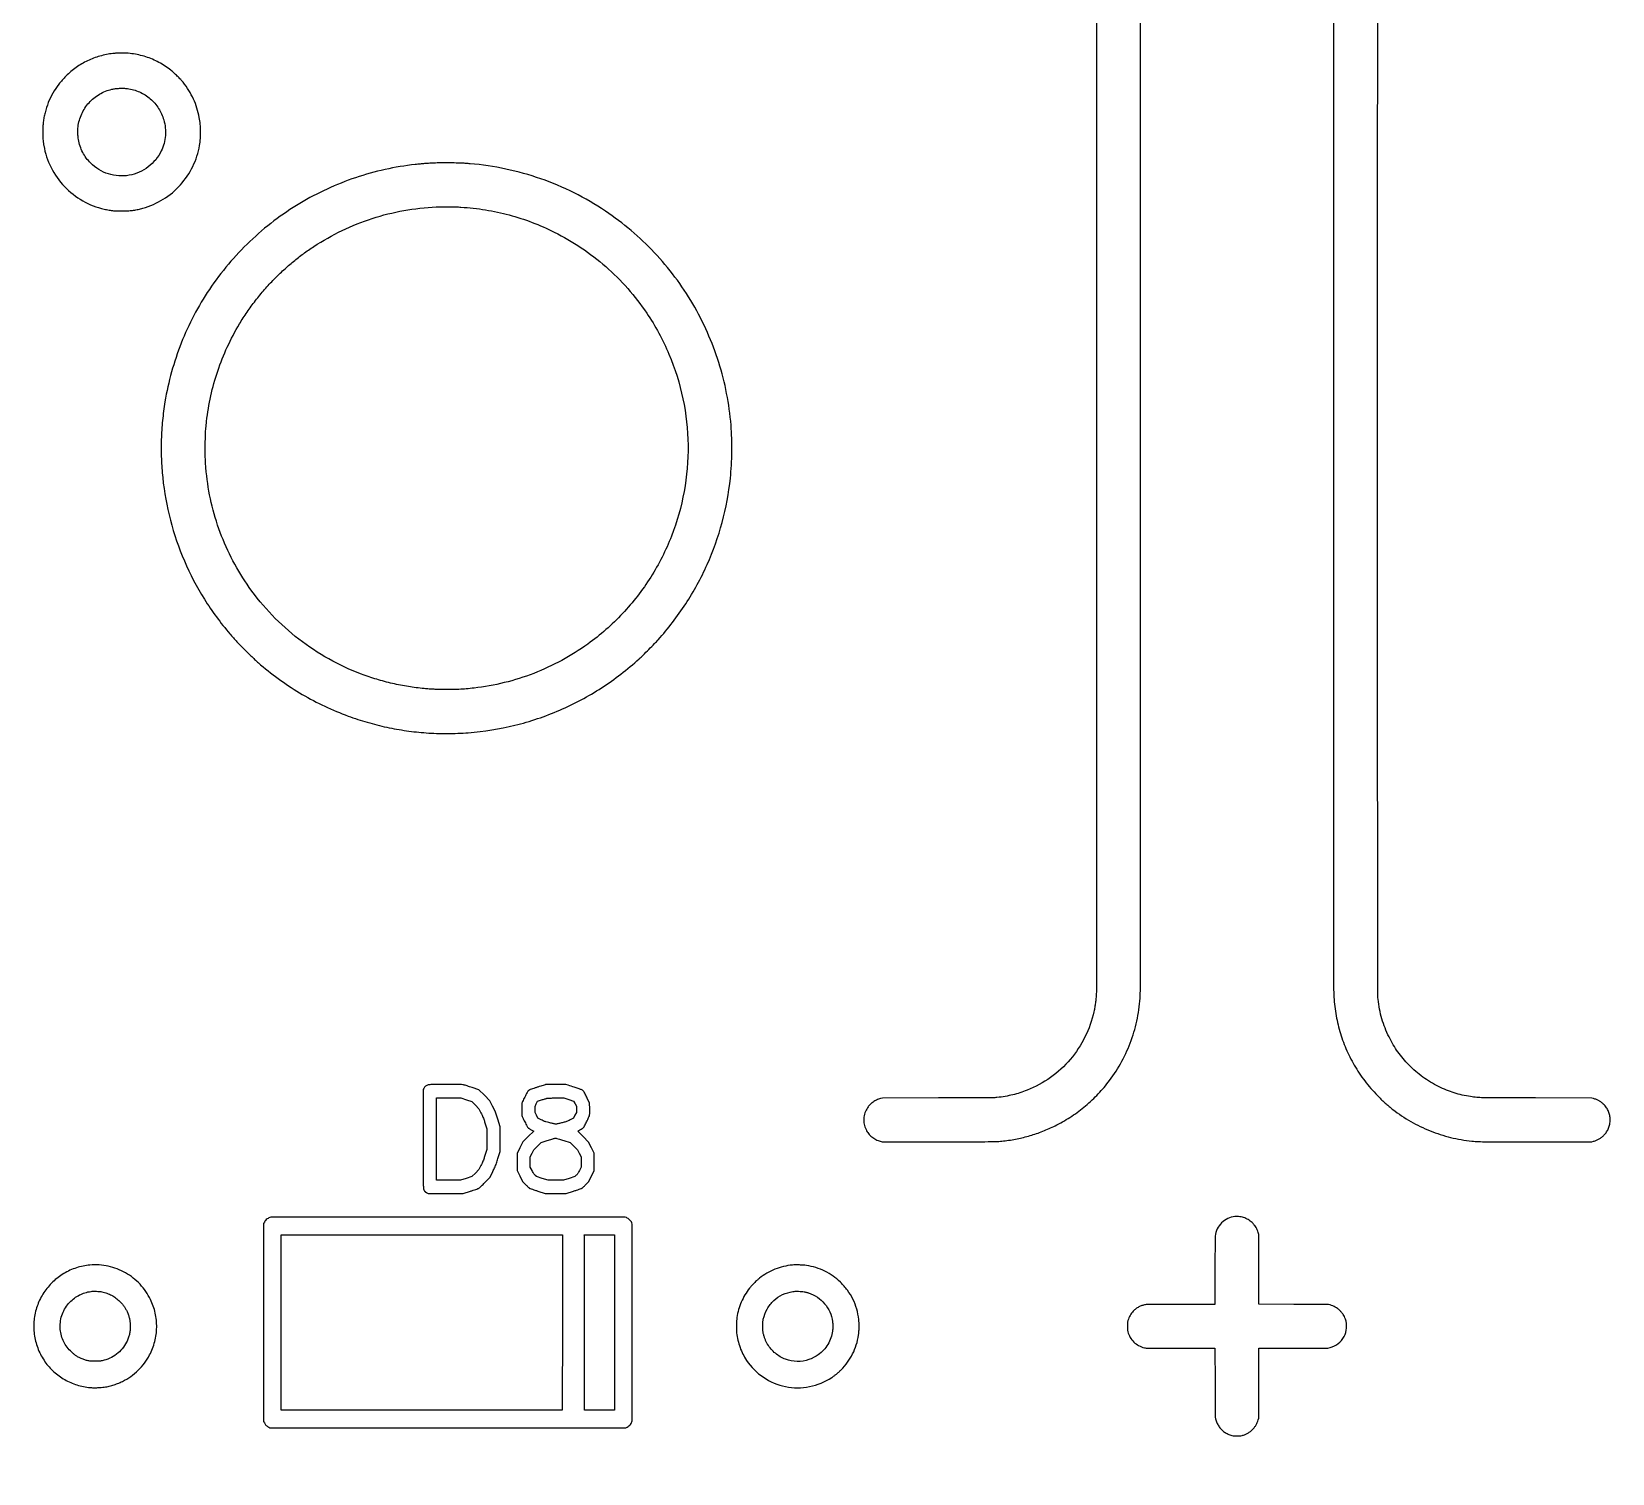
# Model space of a CAD drawing. Extents: x 980 to 25457, y 984 to 49020.
# Drawn here: x 11298 to 18610, y 26352 to 33022 of the extents above; entities that cross this region are included whole.
import ezdxf

# ---------------------------------------------------------------- set-up
doc = ezdxf.new("R2010")
doc.units = 0

msp = doc.modelspace()

# ---------------------------------------------------------------- linework, layer by layer
for points in [[(25352.664188, 38679, -0.000154), (25353.176636, 36563.461695, -0.000001), (25352.040197, 20064.737908)], [(981.025332, 39243.286233, 0.000001), (980.725995, 36638.380945, 0.000022), (980.440705, 32466.957132, 0.000002), (980.203828, 20941, 0.000003), (980.107189, 12237.212398, 0.000012), (980.209361, 6804.802998)], [(1083.221486, 6831.128539, -0.000012), (1083.127559, 12273.089819, -0.000003), (1083.236026, 20942, -0.000002), (1083.488164, 32350.921193, -0.000022), (1083.779877, 36579.793336, -0.000001), (1084.083373, 39239.060792, -0.032823)], [(1895.500479, 7922.608607, -0.000003), (1895.516153, 10549.853821, -0.000001), (1895.574114, 14934.526042, -0.000001), (1895.654924, 19974.475505, -0.000001), (1895.750479, 25038.650259)], [(25455.283853, 8026.2, 0.000006), (25455.447111, 13939.785085, 0.000004), (25455.5, 20957, 0.000003), (25455.451202, 30583.274766, 0.000015), (25455.249846, 35648.33495), (25454.998814, 39248.352686, 0.031567)], [(17320.947179, 33607.674797, 0.000001), (17320.947186, 31097.134629, 0.000001), (17320.960751, 28587.677483, 0.015962), (17322.020442, 28554.5, 0.028779), (17332.442758, 28469.065126, 0.030145), (17352.521085, 28386.734414, 0.030227), (17382.290987, 28307.623057, 0.029281), (17421.657418, 28231.802827, 0.015965), (17445.524981, 28194.514289, 0.01611), (17471.654633, 28158.940027, 0.016024), (17500.162173, 28124.941616, 0.015404), (17531.154504, 28092.374661, 0.004856), (17548.791959, 28075.284133, 0.008845), (17563.572955, 28061.726645, 0.009453), (17578.134726, 28049.319966, 0.006599), (17595, 28035.860569, 0.034876), (17677.780623, 27980.358703, 0.034928), (17767.432434, 27936.932617, 0.034973), (17862.142686, 27906.454892, 0.035168), (17960, 27889.545144, 0.015501), (17990.176827, 27887.435304, 0.006948), (18029.935765, 27886.444879, 0.002795), (18097.87633, 27886.076642, 0.000264), (18264.5, 27886.192732), (18515.5, 27886.5), (18523.175433, 27888.690017, 0.029111), (18537.042693, 27893.535374, 0.03354), (18549.587061, 27899.772524, 0.03444), (18560.896415, 27907.465245, 0.034162), (18571.075335, 27916.656813, 0.044295), (18583.802033, 27932.411061, 0.05136), (18592.842502, 27949.428489, 0.051565), (18598.199226, 27967.871899, 0.045246), (18599.986863, 27987.860468, 0.047667), (18598.046189, 28007.909403, 0.052545), (18592.346029, 28026.550813, 0.052039), (18582.824748, 28043.744623, 0.045238), (18569.550823, 28059.5, 0.028051), (18559.028168, 28068.807016, 0.037876), (18548.491076, 28075.898367, 0.036665), (18536.734784, 28081.481234, 0.024015), (18522.5, 28086.230652), (18514.5, 28088.479321), (18255, 28089.03506, -0.000171), (18064.937939, 28089.5071, -0.004257), (18012.591505, 28090.100705, -0.015548), (17982.517539, 28091.634217, -0.017924), (17954, 28095.01167, -0.018841), (17915.796356, 28102.414738, -0.019817), (17878.90553, 28112.57349, -0.019673), (17842.687794, 28125.699, -0.017996), (17806.5, 28141.990458, -0.019958), (17768.425646, 28162.736854, -0.022068), (17733.422062, 28185.818121, -0.022053), (17700.567609, 28211.910423, -0.019873), (17668.932869, 28241.679291, -0.018793), (17641.786502, 28271.50207, -0.020894), (17617.948464, 28302.274934, -0.02078), (17596.651172, 28335.084724, -0.018188), (17577.122658, 28371.016809, -0.021733), (17558.528036, 28412.880338, -0.022996), (17544.023262, 28455.427305, -0.022771), (17533.372131, 28499.516502, -0.02045), (17526.317678, 28546, -0.027196), (17525.038347, 28569.093652, -0.000062), (17524.751807, 28911.323924, -0.000167), (17524.536561, 29479.44782, -0.000011), (17524.5, 31097, -0.000011), (17524.536678, 32711.227577, -0.000166), (17524.751658, 33280.88823, -0.000056), (17525.034612, 33625.456266, -0.029771)], [(16224.002357, 33545.973266, -0.000002), (16223.984499, 31082.162718, -0.000001), (16223.947566, 28606.18478, -0.01398), (16222.962999, 28571, -0.00874), (16221.346241, 28549.01674, -0.010467), (16219.030145, 28528.391562, -0.010721), (16215.910161, 28508.319003, -0.01011), (16211.878745, 28488, -0.061273), (16170.755005, 28371.178923, -0.061013), (16102.501137, 28267.622569, -0.061101), (16011.37574, 28183.724889, -0.061781), (15903, 28124.705851, -0.016142), (15869.53267, 28112.75465, -0.018154), (15836.640523, 28103.495369, -0.017461), (15802.06556, 28096.372083, -0.013005), (15763.5, 28090.848664, -0.027011), (15753.611062, 28090.232416, -0.000415), (15696.414091, 28089.809263, -0.000829), (15617.335269, 28089.420899, -0.000231), (15493.5, 28089.075173), (15233.5, 28088.469398), (15225.02626, 28086.106944, 0.040555), (15206.629674, 28079.329913, 0.044856), (15190.216317, 28069.851974, 0.04594), (15176.092515, 28057.830958, 0.046769), (15164.494897, 28043.5, 0.064405), (15152.752556, 28019.695901, 0.06657), (15147.623109, 27993.954302, 0.066414), (15149.433391, 27967.716106, 0.063608), (15158.044885, 27942.456444, 0.054068), (15169.62597, 27924.13274, 0.054134), (15184.861877, 27908.726181, 0.053551), (15203.213029, 27896.812805, 0.050787), (15224, 27888.814354), (15232.5, 27886.5), (15494.5, 27886.5, 0.000194), (15678.735131, 27886.571581, 0.00353), (15737.535436, 27887.032458, 0.011262), (15771.533002, 27888.305296, 0.015467), (15802, 27891.081662, 0.021517), (15864.150016, 27901.419918, 0.022579), (15924.174784, 27916.939431, 0.022506), (15982.73468, 27937.86303, 0.02108), (16040.5, 27964.37805, 0.028487), (16109.659787, 28004.847627, 0.028418), (16173.829829, 28052.946708, 0.028389), (16232.193865, 28108.064553, 0.028291), (16284.010362, 28169.5, 0.036918), (16341.461911, 28259.07364, 0.037759), (16384.625564, 28355.466621, 0.037656), (16412.893792, 28457.506221, 0.036299), (16425.982514, 28563.896608, 0.012461), (16427.037698, 28606.223904, 0.000002), (16427.039301, 31090.351588, 0.000002), (16427.021386, 33570.928236, 0.010623)], [(23837.04827, 49018.908979, 0.000001), (21675.802621, 49019.17901, 0.000024)], [(18681.279442, 49019.402857, 0.000005), (13233.5, 49019.49605, 0.000002), (9165.520775, 49019.509787, 0.000004), (5739.221875, 49019.480206)], [(24540, 37344.615933), (24540.017364, 25078.057967, 0.000003), (24540.072189, 18212.977995, 0.000025), (24540.281798, 14996.564512)], [(1792.666637, 28542.695892, 0.000006), (1792.411049, 24569.503036, 0.000003), (1792.195825, 19883.965567, 0.000004), (1792.047621, 15244.749166, 0.000006), (1792, 11426.463451)], [(24642.357022, 15432.357909, 0.00002), (24642.699465, 18970.575659, 0.000004), (24643, 25073.957926), (24643.5, 37344.415852)], [(23728.367996, 45337.206403, 0.000002), (23728.354216, 42876.105371, 0.000002), (23728.361756, 40416.175094, 0.019036)], [(2708.027317, 40429.777448, 0.000002), (2708.046285, 42874.87655, 0.000002), (2708.048936, 45320.157135, 0.014115)], [(23830.974531, 40438.62303, -0.000002), (23830.960256, 42874.830485, -0.000002), (23830.963185, 45310.710508, -0.013332)]]:
    msp.add_lwpolyline(points, format="xyb")
for points in [[(11695, 32922.301279, 0.00831), (11691.583386, 32922.079601, 0.00238), (11686.296875, 32921.622925, 0.002395), (11680.336702, 32921.050662, 0.002542), (11674.5, 32920.432031, 0.0416), (11613.977486, 32908.551626, 0.042633), (11556.773869, 32886.876304, 0.042631), (11504.072773, 32855.811897, 0.041588), (11456.93142, 32816.027842, 0.03277), (11423.95654, 32778.521412, 0.034221), (11396.683461, 32737.546035, 0.034377), (11375.359474, 32693.415577, 0.033726), (11360.125638, 32646.5, 0.014224), (11355.228953, 32624.40501, 0.017728), (11351.999785, 32603.629229, 0.017206), (11350.186062, 32582.174084, 0.012167), (11349.567222, 32558, 0.006184), (11349.776519, 32539.157793, 0.013756), (11350.507721, 32524.828954, 0.014605), (11351.992406, 32511.097634, 0.007916), (11354.577173, 32494.307385, 0.075052), (11387.919354, 32393.152435, 0.07321), (11449.836952, 32305.383624, 0.07315), (11534.472408, 32239.124064, 0.07473), (11634, 32200.636199, 0.013733), (11656.532872, 32196.24782, 0.018075), (11677.300069, 32193.55944, 0.017377), (11698.8427, 32192.311985, 0.011295), (11723.780407, 32192.29943, 0.012586), (11748.279077, 32193.457983, 0.017479), (11770.12402, 32195.81276, 0.018064), (11791.178753, 32199.610565, 0.014996), (11813.268189, 32205.123394, 0.070484), (11907.350747, 32246.608525, 0.070413), (11986.243696, 32312.605544, 0.070487), (12043.659586, 32397.834488, 0.070877), (12075.006488, 32495.5, 0.023692), (12078.838387, 32526.835227, 0.020654), (12079.929027, 32559.867197, 0.020605), (12078.28932, 32592.965345, 0.023239), (12073.936273, 32624.5, 0.031033), (12062.997059, 32668.125246, 0.031351), (12046.771026, 32709.908047, 0.031033), (12025.268611, 32749.72623, 0.029091), (11998.575642, 32787.485539, 0.020942), (11987.831283, 32799.850087, 0.008159), (11972.006199, 32816.05314, 0.008206), (11955.558012, 32831.826837, 0.019413), (11942.677167, 32842.881192, 0.044239), (11886.953808, 32879.548472, 0.04585), (11826.297459, 32905.33224, 0.045789), (11761.881825, 32919.654755, 0.043889)], [(11741.158257, 32758.408213, -0.073336), (11797.367392, 32742.568433, -0.07241), (11846.882474, 32711.133458, -0.07233), (11885.423389, 32666.849073, -0.072908), (11909.627985, 32613.538098, -0.044973), (11916.605077, 32577.406158, -0.045377), (11916.978383, 32540.718997, -0.045537), (11910.736579, 32504.687382, -0.045968), (11898.086, 32470.5, -0.118765), (11837.230154, 32395.65999, -0.120296), (11749.246003, 32357.186051, -0.120594), (11653.605711, 32363.626858, -0.119746), (11571.464399, 32413.495506, -0.037376), (11551.039345, 32437.158297, -0.03906), (11534.696809, 32463.266022, -0.038743), (11522.50627, 32491.799345, -0.035596), (11514.449359, 32522.687518, -0.030379), (11513.0449, 32534.024402, -0.009174), (11512.278363, 32551.36745, -0.009296), (11512.152183, 32568.818537, -0.027808), (11512.950456, 32580.721809, -0.075867), (11529.867513, 32640.907788, -0.07666), (11563.928746, 32693.069663, -0.077015), (11611.962649, 32732.35762, -0.07766), (11669.5, 32755.128066, -0.023978), (11686.661841, 32758.142652, -0.020051), (11705.091931, 32759.728573, -0.020005), (11723.6403, 32759.834999, -0.023504)], [(13174.5, 32414.40357, 0.001433), (13139.678237, 32412.569166, 0.00437), (13116.051473, 32411.049383, 0.005531), (13095.672303, 32409.332725, 0.003751), (13072.5, 32406.946834, 0.0269), (12932.874282, 32383.856504, 0.026793), (12796.346086, 32345.88743, 0.026793), (12664.658775, 32293.534533, 0.026896), (12539.5, 32227.458285, 0.027601), (12418.888257, 32145.875747, 0.027605), (12308.003377, 32051.508102, 0.027596), (12208.15447, 31945.465494, 0.027538), (12120.516523, 31829, 0.026667), (12048.710943, 31708.309941, 0.026708), (11990.200195, 31580.72365, 0.026657), (11945.527581, 31447.384292, 0.026329), (11915.080486, 31309.5, 0.017258), (11903.766616, 31223.075561, 0.016423), (11898.203767, 31134.634015, 0.016397), (11898.453893, 31045.875207, 0.017063), (11904.556663, 30958.5, 0.037771), (11940.163046, 30762.115017, 0.037779), (12004.906203, 30573.337282, 0.037804), (12097.269937, 30396.563848, 0.037927), (12215.107874, 30235.917619, 0.010125), (12248.049995, 30199.028855, 0.008925), (12283.849436, 30161.890218, 0.008941), (12320.875003, 30126.129159, 0.010281), (12357.5, 30093.380203, 0.022277), (12450.643874, 30020.420309, 0.022348), (12549.812973, 29956.120212, 0.022374), (12654.211022, 29900.995853, 0.02245), (12763, 29855.48985, 0.017583), (12850.90528, 29826.736795, 0.017332), (12941.034932, 29804.077848, 0.017378), (13032.27345, 29787.768399, 0.017917), (13123.5, 29778.033774, 0.009677), (13170.908984, 29775.60798, 0.008605), (13220.269771, 29774.889278, 0.008568), (13269.8701, 29775.870804, 0.009339), (13318, 29778.549475, 0.042055), (13533.415551, 29812.945042, 0.041483), (13741.068905, 29882.985639, 0.041396), (13934.716551, 29986.517806, 0.041493), (14108.5, 30120.464201, 0.009493), (14126.28623, 30137.321277, 0.002742), (14153.118024, 30164.027532, 0.002731), (14179.628274, 30190.997781, 0.009698), (14196.188026, 30208.704491, 0.03852), (14323.642201, 30374.447974, 0.039514), (14422.947773, 30556.419443, 0.039584), (14492.24809, 30751.436337, 0.038946), (14530.415561, 30956, 0.012507), (14535.296191, 31015.683649, 0.011048), (14537.448073, 31078.05977, 0.011019), (14536.844099, 31140.655458, 0.012242), (14533.45108, 31201, 0.05629), (14476.57332, 31491.861937, 0.056282), (14356.25523, 31762.727773, 0.056286), (14178.574792, 31999.923608, 0.056316), (13952.5, 32191.472127, 0.031788), (13807.630793, 32275.740664, 0.031756), (13653.201017, 32340.996157, 0.03176), (13491.767503, 32386.163098, 0.031811), (13326, 32410.48991, 0.001411), (13317.717188, 32411.148041, 0.000902), (13308.0875, 32411.868389, 0.000906), (13298.647405, 32412.540249, 0.001691), (13291, 32413.044622, 0.011377), (13272.681765, 32413.772657, 0.001326), (13231.696631, 32414.359462, 0.001177), (13190.399042, 32414.743942, 0.014181)], [(13284, 32210.007072, -0.023355), (13398.148662, 32197.038396, -0.025444), (13507.322251, 32173.688337, -0.025631), (13612.827575, 32139.562183, -0.024454), (13716, 32094.353801, -0.032245), (13840.070345, 32022.266086, -0.032219), (13953.876786, 31934.806724, -0.032212), (14055.525599, 31833.431748, -0.0322), (14143.324544, 31719.827861, -0.048422), (14246.347562, 31529.811348, -0.048404), (14310.916672, 31323.50378, -0.048451), (14334.574868, 31108.823149, -0.048712), (14316.39751, 30894, -0.047547), (14258.015646, 30688.485189, -0.04792), (14161.972687, 30498.270546, -0.047922), (14031.480339, 30329.825018, -0.04756), (13871, 30188.827799, -0.032342), (13750.669144, 30113.193069, -0.031814), (13620.939355, 30053.242558, -0.031798), (13484.587855, 30010.210226, -0.032236), (13344.5, 29985.053897, -0.007204), (13308.262653, 29981.461053, -0.009303), (13274.902138, 29979.262373, -0.009043), (13240.733617, 29978.267046, -0.006228), (13202, 29978.321971, -0.002193), (13174.238327, 29978.828914, -0.00649), (13155.187771, 29979.507871, -0.007302), (13137.413581, 29980.632857, -0.003444), (13114.5, 29982.578284, -0.017205), (13040.897117, 29991.901204, -0.016554), (12967.147767, 30006.353094, -0.016527), (12894.390242, 30025.681965, -0.016999), (12823.758631, 30049.615639, -0.037169), (12672.862846, 30119.736515, -0.037283), (12534.175146, 30211.364316, -0.037283), (12410.633973, 30322.57209, -0.037171), (12304.842898, 30451, -0.032484), (12229.710126, 30573.600391, -0.032144), (12170.79399, 30705.322087, -0.032165), (12129.280148, 30843.421924, -0.032627), (12106.064264, 30985.050544, -0.003974), (12103.49526, 31013.742823, -0.010129), (12102.219796, 31034.593707, -0.00835), (12101.663131, 31057.650762, -0.001993), (12101.530763, 31096, -0.002711), (12101.7718, 31136.457994, -0.009376), (12102.56114, 31162.647167, -0.010839), (12104.267827, 31186.794928, -0.004632), (12107.547971, 31219, -0.026871), (12127.08967, 31336.724716, -0.026927), (12159.135326, 31451.590645, -0.026832), (12203.4707, 31562.734506, -0.02625), (12259.742281, 31669.334979, -0.015291), (12294.901938, 31724.338566, -0.014937), (12333.621209, 31777.53084, -0.014884), (12375.593297, 31828.504549, -0.01491), (12420.5, 31876.860244, -0.011958), (12464.933461, 31919.82801, -0.013667), (12509.479177, 31958.691745, -0.013942), (12555.252394, 31994.375754, -0.013557), (12603.365304, 32027.800673, -0.033057), (12734.781388, 32101.996, -0.033814), (12873.856777, 32157.589438, -0.03376), (13019.373337, 32194.000192, -0.03272), (13170, 32210.983015, -0.011028), (13191.914103, 32211.526667, -0.002827), (13227.363665, 32211.423653, -0.00279), (13262.737859, 32210.923438, -0.011677)], [(13132, 28150.064873, 0.054489), (13125.747882, 28147.383318, 0.050462), (13120.045512, 28143.356257, 0.050604), (13115.280051, 28138.281304, 0.055508), (13111.79935, 28132.5), (13109.5, 28127.5), (13109.241402, 27900.535487, 0.000192), (13109.111639, 27728.607763, 0.006824), (13109.642622, 27688.620577, 0.029201), (13111.311511, 27669.105752, 0.127649), (13115.759685, 27658.514675, 0.028675), (13117.845538, 27656.082436, 0.030028), (13120.165835, 27653.944388, 0.028867), (13122.810195, 27652.029327, 0.022851), (13125.868239, 27650.264675), (13132.174745, 27647), (13213.085177, 27647), (13293.995608, 27647), (13327.919969, 27657.916148, 0.001398), (13341.184998, 27662.225531, 0.001981), (13352.962917, 27666.140006, 0.00112), (13362.886588, 27669.506705, 0.028445), (13365.534094, 27670.583203, 0.058518), (13369.332926, 27672.964711, 0.020406), (13374.203432, 27677.216501, 0.009307), (13381.973963, 27684.859081, 0.00113), (13398.689221, 27702), (13418.589952, 27722.5), (13431.7966, 27749, 0.003936), (13440.072801, 27765.939492, 0.016426), (13444.637811, 27776.336025, 0.014783), (13448.728848, 27787.497318, 0.002768), (13455.501624, 27808.195801), (13466, 27840.891602), (13466, 27898.431736), (13466, 27955.971869), (13454.513957, 27991.607844), (13443.027914, 28027.243818), (13430.419332, 28051.59718), (13417.810749, 28075.950542), (13392.655375, 28101.424887), (13367.5, 28126.899232), (13336.5, 28136.875863, 0.000355), (13324.127827, 28140.847868, 0.000439), (13312.592495, 28144.531024, 0.00036), (13302.896064, 28147.60998, 0.003249), (13298.644665, 28148.926248, 0.05203), (13292.191939, 28150.16579, 0.015644), (13282.196318, 28150.711405, 0.00568), (13263.938076, 28150.928428, 0.000405), (13213.144665, 28150.914047, 0.000904), (13182.816776, 28150.826043, 0.001438), (13156.867495, 28150.629147, 0.000286), (13134.010673, 28150.376894, 0.071294)], [(13309.04369, 28080.672999), (13334.58738, 28072.37391), (13351.04369, 28055.593303), (13367.5, 28038.812697), (13376.710718, 28020.656348, -0.007791), (13382.066827, 28009.677575, -0.015567), (13385.89216, 28000.807783, -0.012598), (13389.629764, 27990.595489, -0.003518), (13394.960718, 27974.434078), (13404, 27946.368155), (13404, 27898.129203), (13404, 27849.890251), (13394.899727, 27822.195126, -0.003538), (13389.501954, 27806.151642, -0.013047), (13385.756879, 27796.132699, -0.016107), (13381.90855, 27787.422279, -0.007747), (13376.446368, 27776.5), (13367.093282, 27758.5), (13350.796641, 27741.747097), (13334.5, 27724.994195), (13307.933469, 27716.497097), (13281.366937, 27708), (13226.183469, 27708), (13171, 27708), (13171, 27898.5), (13171, 28089), (13227.25, 28088.986044), (13283.5, 28088.972088)], [(13674.5, 28150.484218, -0.008579), (13673.70546, 28150.215148, -0.000029), (13663.953125, 28147.098607, -0.00016), (13652.914159, 28143.575491, -0.0001), (13640, 28139.4613, 0.002658), (13626.817275, 28135.187148, 0.003573), (13614.925087, 28131.166978, 0.002466), (13604.999784, 28127.677589, 0.037744), (13601.681148, 28126.201733, 0.024694), (13599.607922, 28124.949709, 0.016492), (13597.359723, 28123.325471, 0.016625), (13595.279423, 28121.601971, 0.031083), (13593.736812, 28120.053597, 0.062656), (13590.112709, 28114.713283, 0.002413), (13579.343866, 28093.315894, 0.003034), (13569.001602, 28072.196257, 0.045156), (13566.113028, 28064.5, 0.052364), (13565.647886, 28061.692206, 0.005224), (13565.313214, 28054.880275, 0.006068), (13565.084975, 28046.272067, 0.003593), (13565.011154, 28036, 0.003593), (13565.084975, 28025.727933, 0.006068), (13565.313214, 28017.119725, 0.005224), (13565.647886, 28010.307794, 0.052364), (13566.113028, 28007.5, 0.045192), (13569.023848, 27999.74616, 0.003092), (13579.363869, 27978.644926, 0.002468), (13590.131578, 27957.27557, 0.062503), (13593.796642, 27951.87826, 0.051618), (13595.819581, 27950.00771, 0.014502), (13599.339736, 27947.525691, 0.013566), (13603.742934, 27944.77735, 0.0101), (13608.740978, 27941.97723), (13620.5, 27935.697939), (13595.425949, 27910.59897), (13570.351897, 27885.5), (13556.925949, 27858.770599), (13543.5, 27832.041198), (13543.5, 27793.000667), (13543.5, 27753.960136), (13556.425672, 27728.230068), (13569.351344, 27702.5), (13583.925672, 27687.667261, 0.005445), (13589.762892, 27681.854528, 0.007057), (13595.246916, 27676.660018, 0.005457), (13599.935387, 27672.436572, 0.061361), (13602, 27671.024748, 0.035886), (13604.549901, 27669.930174, 0.001297), (13614.574387, 27666.483771, 0.002375), (13626.460962, 27662.494546, 0.001662), (13639.891531, 27658.107487), (13674.283062, 27647), (13722.5, 27647), (13770.716938, 27647), (13805.108469, 27658.107487, 0.001692), (13818.539031, 27662.495411, 0.002416), (13830.425613, 27666.487272, 0.001321), (13840.448981, 27669.936986, 0.036463), (13843, 27671.036667, 0.059492), (13845.056189, 27672.439591, 0.005559), (13849.6388, 27676.529978, 0.007078), (13854.99711, 27681.561728, 0.005505), (13860.685278, 27687.179179), (13874.870556, 27701.5), (13887.935278, 27727.156873), (13901, 27752.813747), (13901, 27792.995267), (13901, 27833.176786), (13887.950853, 27858.838393), (13874.901706, 27884.5), (13849.47257, 27910), (13824.043434, 27935.5), (13834.607784, 27941, 0.020705), (13845.399667, 27947.199255, 0.080122), (13851.170995, 27952.288921, 0.052879), (13856.164422, 27959.868847, 0.00563), (13865.654702, 27978.757379, 0.00394), (13870.478905, 27988.835336, 0.005163), (13874.717961, 27998.1213, 0.003843), (13878.123742, 28005.952296, 0.047858), (13879.101384, 28009.037135, 0.0416), (13879.526313, 28012.335873, 0.005239), (13879.774467, 28019.529958, 0.005705), (13879.888433, 28028.579351, 0.00352), (13879.826099, 28039.224602), (13879.5, 28064.512295), (13868, 28088.495852, 0.003461), (13859.153524, 28106.622514, 0.022762), (13854.253772, 28115.45515, 0.046055), (13850.263147, 28120.770113, 0.061472), (13845.698503, 28124.708912, 0.057823), (13840.335613, 28127.457587, 0.006013), (13826.992405, 28132.269105, 0.005714), (13807.960466, 28138.631701, 0.001943), (13780.168454, 28147.452102), (13768.836909, 28151), (13722.168454, 28150.921053, 0.000714), (13704.204944, 28150.865001, 0.001154), (13688.915108, 28150.760167, 0.00016), (13675.323285, 28150.631263, 0.083665)], [(13783, 28081.634415), (13805.5, 28074.347412), (13811.70914, 28062.423706), (13817.91828, 28050.5), (13817.95914, 28036.259451), (13818, 28022.018902), (13811.373095, 28008.722005), (13804.74619, 27995.425109), (13789.623095, 27987.628861, -0.008041), (13779.698528, 27982.71294, -0.028393), (13773.111594, 27980.028036, -0.020463), (13765.292262, 27977.700103, -0.002728), (13748.576444, 27973.556561, -0.001622), (13732.214257, 27969.651439, -0.01764), (13725.564764, 27968.332819, -0.044674), (13721.403655, 27968.036057, -0.056256), (13717.576444, 27968.538309, 0.00086), (13714.469445, 27969.302467, 0.000106), (13707.67558, 27970.95949, 0.000125), (13699.604076, 27972.924184, 0.000103), (13691, 27975.014351, -0.00395), (13677.524064, 27978.398033, -0.022205), (13670.426531, 27980.580409, -0.027045), (13664.156096, 27983.2078, -0.007658), (13654.699817, 27987.965928), (13639.899633, 27995.699263), (13633.449817, 28008.950376), (13627, 28022.20149), (13626.968735, 28035.850745), (13626.937471, 28049.5), (13632.718735, 28061.663442), (13638.5, 28073.826884), (13657.5, 28079.972521, 0.000298), (13665.06829, 28082.425504, 0.000372), (13672.09375, 28084.712957, 0.0003), (13677.989064, 28086.641208, 0.002867), (13680.5, 28087.480132, -0.065405), (13683.995755, 28088.179871, -0.008394), (13691.649996, 28088.56403, -0.006499), (13703.286085, 28088.800993, -0.00158), (13722.5, 28088.881762), (13760.5, 28088.921419)], [(13759.5, 27892.516979), (13789.5, 27882.832851), (13806.284442, 27866.166426), (13823.068884, 27849.5), (13831.534442, 27833.145708), (13840, 27816.791417), (13840, 27793.197226), (13840, 27769.603036), (13831.894183, 27753.551518, -0.005647), (13827.352227, 27744.804244, -0.020034), (13824.155868, 27739.35241, -0.028612), (13821.192787, 27735.267476, -0.024766), (13817.644183, 27731.336186), (13811.5, 27725.172372), (13784.868403, 27716.586186), (13758.236806, 27708), (13722.51926, 27708), (13686.801714, 27708), (13660.150857, 27716.600878), (13633.5, 27725.201755), (13627.710972, 27730.850878, -0.028318), (13624.372089, 27734.500177, -0.026763), (13621.398945, 27738.570468, -0.018575), (13618.084662, 27744.096867, -0.005608), (13613.460972, 27752.726901), (13605, 27768.953802), (13605, 27793.048409), (13605, 27817.143016), (13613.466075, 27833.321508), (13621.932151, 27849.5), (13638.716075, 27866.139442), (13655.5, 27882.778884), (13683.5, 27891.817387, -0.000266), (13694.481102, 27895.355684, -0.000371), (13704.303125, 27898.506696, -0.000222), (13712.583905, 27901.152436, -0.004912), (13715, 27901.897135, -0.083713), (13720.833602, 27902.613116, -0.040731), (13728.301681, 27901.664612, -0.021905), (13739.507024, 27898.784881, -0.004222)], [(12405.293247, 27536.991872, 0.066586), (12396.123495, 27534.370358, 0.058141), (12387.496758, 27529.343718, 0.057235), (12380.135864, 27522.374319, 0.060297), (12374.694802, 27514.031619), (12371.5, 27507.542055), (12371.5, 27050), (12371.5, 26592.457945), (12374.733628, 26585.889514, 0.046594), (12378.335605, 26580.022297, 0.037455), (12383.212799, 26574.445604, 0.03752), (12388.856175, 26569.669707, 0.047307), (12394.747356, 26566.195887), (12400.5, 26563.5), (13223.5, 26563.5), (14046.5, 26563.5), (14053.275265, 26566.709284, 0.058964), (14061.429851, 26571.823608, 0.058379), (14068.196186, 26578.715301, 0.058685), (14073.15753, 26586.947963, 0.060802), (14075.997592, 26596.01119, 0.045115), (14076.499957, 26601.453544, 0.000055), (14076.696545, 26712.623059, 0.000413), (14076.812904, 26852.295931, 0.000144), (14076.756535, 27053.51119), (14076.5, 27505.5), (14074.177371, 27511.252085, 0.051969), (14070.019101, 27519.093039, 0.053151), (14064.360313, 27525.843357, 0.052567), (14057.343506, 27531.310467, 0.048788), (14049.167855, 27535.354558), (14043.5, 27537.5), (13227, 27537.627378, 0.000088), (12913.557121, 27537.621354, 0.000145), (12648.817391, 27537.493241, 0.000006), (12409.572579, 27537.305421, 0.036187)], [(16864, 27540.021442, 0.085074), (16830.950164, 27530.896208, 0.085435), (16802.879916, 27511.294575, 0.084928), (16782.853872, 27483.320451, 0.082737), (16773.036003, 27450.026234, 0.028276), (16772.551982, 27442.603967, 0.00055), (16772.26546, 27404.320854, 0.001134), (16772.062109, 27354.933015, 0.000462), (16772, 27287.776234), (16772, 27134), (16614.610468, 27134, 0.000272), (16525.767172, 27133.951622, 0.002014), (16483.415076, 27133.734938, 0.00254), (16457.74943, 27133.369845, 0.042066), (16449.250363, 27132.488008, 0.03635), (16433.68811, 27128.345839, 0.040272), (16419.437816, 27122.096161, 0.040026), (16406.299864, 27113.604291, 0.035106), (16394.053853, 27102.776601, 0.033423), (16386.23919, 27093.680869, 0.031118), (16379.500795, 27083.412682, 0.029977), (16373.868368, 27072.00414, 0.026301), (16369.359574, 27059.5, 0.015822), (16367.828949, 27053.788609, 0.031849), (16367.056186, 27049.191042, 0.021551), (16366.716599, 27043.514552, 0.003947), (16366.624455, 27033, 0.004311), (16366.699811, 27023.278262, 0.016913), (16367.000723, 27017.288432, 0.025123), (16367.629781, 27012.631007, 0.021719), (16368.744633, 27007.824567, 0.062754), (16379.756679, 26981.536646, 0.070374), (16396.621625, 26959.920617, 0.069803), (16418.948523, 26943.698295, 0.060306), (16446, 26933.25273, 0.056134), (16453.381917, 26932.243431, 0.002966), (16477.204221, 26931.819318, 0.002219), (16517.808982, 26931.517587, 0.000236), (16612.220696, 26931.279714), (16771.941392, 26930.95281), (16772.251635, 26771.726405), (16772.561878, 26612.5), (16774.761433, 26604.26832, 0.015664), (16777.629496, 26594.741869, 0.020998), (16780.855172, 26586.31929, 0.022191), (16784.612316, 26578.583195, 0.021514), (16789.076301, 26571.127851, 0.046684), (16801.091201, 26556.14277, 0.047236), (16815.633871, 26543.711987, 0.047008), (16832.320411, 26534.181948, 0.045348), (16850.69302, 26527.799785, 0.038647), (16861.208477, 26526.033203, 0.022387), (16874.019133, 26525.463741, 0.022384), (16886.83652, 26526.042241, 0.038458), (16897.374534, 26527.815829, 0.034279), (16911.197753, 26532.276579, 0.035624), (16924.097624, 26538.538151, 0.035792), (16935.922945, 26546.536063, 0.035314), (16946.543615, 26556.171915, 0.027884), (16955.159728, 26566.244414, 0.031925), (16962.187211, 26576.784658, 0.03203), (16967.79709, 26588.102371, 0.02842), (16972.173051, 26600.5), (16974.495073, 26608.5), (16974.765244, 26769.7264), (16975.035415, 26930.952799), (17134.767707, 26931.228457), (17294.5, 26931.504114), (17304.5, 26934.252991, 0.09847), (17342.345894, 26953.219514, 0.10428), (17369.150017, 26984.906328, 0.105026), (17380.757132, 27024.521326, 0.10124), (17375.500997, 27065.997067, 0.032018), (17370.804839, 27077.361521, 0.033434), (17364.754231, 27087.862822, 0.032064), (17357.11316, 27097.837977, 0.025225), (17347.651414, 27107.630617, 0.030528), (17338.265506, 27115.394605, 0.032765), (17328.21533, 27121.759587, 0.031381), (17317.032004, 27126.974163, 0.024002), (17304.242155, 27131.29185), (17296.5, 27133.497863), (17136, 27133.998932), (16975.5, 27134.5), (16975, 27296), (16974.5, 27457.5), (16971.744502, 27466.284083, 0.022665), (16967.307274, 27478.466635, 0.029945), (16962.122515, 27489.078043, 0.030747), (16955.829417, 27498.771199, 0.026118), (16948.064712, 27508.188072, 0.060819), (16930.711643, 27523.029732, 0.056076), (16909.831063, 27533.742303, 0.055901), (16887.026058, 27539.572784, 0.059639)], [(13995, 27050), (13995, 26644), (13925.5, 26644), (13856, 26644), (13856, 27045.360429, 0.000148), (13855.954237, 27199.579352, 0.000243), (13855.813197, 27330.184106, 0.000018), (13855.625192, 27447.578104, 0.033658), (13855.364076, 27451.360429), (13854.728152, 27456), (13924.864076, 27456), (13995, 27456)], [(11567.5, 27315.86035, 0.056992), (11505.138433, 27303.211298, 0.056275), (11446.957166, 27276.780455, 0.056105), (11395.98044, 27237.952496, 0.055987), (11354.870551, 27188.738275, 0.027756), (11338.875706, 27161.348946, 0.028964), (11326.264011, 27132.735721, 0.028375), (11316.835907, 27102.311087, 0.024526), (11310.364884, 27069.5, 0.026288), (11308.94557, 27054.30169, 0.009997), (11308.507805, 27033.011621, 0.010046), (11308.925483, 27011.623989, 0.024812), (11310.323361, 26996, 0.026311), (11316.642135, 26963.400461, 0.028683), (11326.219735, 26932.593306, 0.028977), (11339.155269, 26903.368813, 0.028037), (11355.510404, 26875.5, 0.054455), (11395.301589, 26827.830841, 0.054734), (11444.382506, 26789.968895, 0.05462), (11500.609005, 26763.596148, 0.053798), (11561.5, 26749.854745, 0.021556), (11575.612834, 26748.845996, 0.009206), (11594.539206, 26748.659793, 0.009203), (11613.449136, 26749.170086, 0.021696), (11627.5, 26750.420647, 0.018438), (11651.815588, 26754.57019, 0.022061), (11674.324992, 26760.318093, 0.02214), (11696.17271, 26768.007139, 0.018814), (11718.5, 26777.985839, 0.040087), (11756.430201, 26800.622033, 0.038444), (11790.834227, 26829.309359, 0.038516), (11820.381204, 26862.867722, 0.040597), (11843.856992, 26900, 0.05789), (11867.783391, 26962.245482, 0.058724), (11876.65037, 27028.015059, 0.058863), (11869.980057, 27093.90332, 0.058673), (11848.140115, 27156.5, 0.074928), (11799.591926, 27227.086284, 0.075719), (11732.553599, 27279.935259, 0.075771), (11652.864455, 27310.40342, 0.07519)], [(14817.731287, 27316.015415, 0.034223), (14775.949162, 27309.047816, 0.036547), (14736.445524, 27296.536334, 0.036785), (14699.414077, 27278.496211, 0.035611), (14665, 27255.050758, 0.01977), (14654.031538, 27245.646381, 0.009532), (14640.706889, 27232.793584, 0.009498), (14627.991409, 27219.558075, 0.021709), (14619.045009, 27209, 0.031061), (14597.893721, 27177.912794, 0.032181), (14581.032456, 27144.801056, 0.032163), (14568.551798, 27109.781403, 0.030951), (14560.474516, 27073, 0.024948), (14558.9344, 27058.302158, 0.009952), (14558.233177, 27038.05273, 0.010024), (14558.342404, 27017.5834, 0.022148), (14559.429906, 27002, 0.028392), (14565.303391, 26967.932767, 0.030019), (14574.925532, 26935.393792, 0.030246), (14588.293979, 26904.467409, 0.02979), (14605.355998, 26875.216188, 0.098145), (14683.558897, 26796.679445, 0.098467), (14785.716906, 26754.020815, 0.098382), (14896.497626, 26753.673922, 0.097793), (14999.257908, 26795.670057, 0.013464), (15010.429919, 26803.476059, 0.013254), (15021.225749, 26811.911864, 0.012851), (15031.86928, 26821.16253, 0.01105), (15042.58511, 26831.41489, 0.038631), (15072.424798, 26866.25975, 0.041022), (15095.88545, 26904.615246, 0.040737), (15112.898692, 26946.537046, 0.037078), (15123.542301, 26992, 0.025632), (15125.090144, 27006.74388, 0.00984), (15125.783874, 27027.342671, 0.009936), (15125.661129, 27048.198163, 0.022247), (15124.549326, 27064, 0.041632), (15114.787883, 27112.667581, 0.044104), (15097.213377, 27158.071016, 0.044122), (15071.956154, 27199.671472, 0.041737), (15039.363818, 27237.03771, 0.038797), (15005.228083, 27265.357813, 0.039731), (14967.387391, 27287.813609, 0.039545), (14926.299618, 27304.086875, 0.037693), (14882.5, 27314.005862, 0.020388), (14868.472748, 27315.506646, 0.0087), (14849.617797, 27316.420239, 0.008604), (14830.94569, 27316.678118, 0.02336)], [(11623.369853, 27192.038411, -0.035435), (11646.779861, 27185.642088, -0.038402), (11668.404345, 27176.131988, -0.038466), (11688.288558, 27163.443276, -0.035789), (11706.51244, 27147.574521, -0.018322), (11718.036575, 27135.109116, -0.026353), (11727.212576, 27123.208746, -0.027573), (11734.776202, 27110.845065, -0.023191), (11741.421762, 27097, -0.021438), (11747.488591, 27080.797228, -0.029315), (11751.445079, 27065.729855, -0.029004), (11753.639606, 27050.177862, -0.020336), (11754.374093, 27032.5, -0.024774), (11753.411341, 27012.73871, -0.033192), (11750.472711, 26995.044778, -0.033326), (11745.230481, 26977.950843, -0.025285), (11737.32685, 26960, -0.054539), (11717.119215, 26928.76844, -0.058605), (11691.064824, 26903.480717, -0.058409), (11659.771708, 26884.862634, -0.053561), (11624.101553, 26873.318446, -0.010267), (11616.621458, 26871.91516, -0.01949), (11610.543703, 26871.145655, -0.016204), (11603.734546, 26870.77377, -0.005053), (11593.5, 26870.650429, -0.019581), (11575.285568, 26871.328534, -0.029633), (11559.573522, 26873.472522, -0.030186), (11544.439813, 26877.421055, -0.021395), (11528, 26883.578238, -0.023194), (11514.132579, 26890.234615, -0.0276), (11501.752944, 26897.80908, -0.026442), (11489.86159, 26906.983741, -0.018545), (11477.450163, 26918.479229, -0.044896), (11457.952852, 26941.774689, -0.048496), (11443.496395, 26967.605756, -0.048418), (11434.268921, 26995.775897, -0.044489), (11430.289165, 27026.012696, -0.04953), (11432.152624, 27058.652362, -0.051318), (11440.41253, 27089.883708, -0.051366), (11454.850596, 27118.752919, -0.049797), (11475, 27144.401383, -0.040446), (11496.115731, 27163.091532, -0.04387), (11519.423279, 27177.57487, -0.043599), (11545.033364, 27187.838963, -0.039038), (11573, 27193.975565, -0.032529), (11583.166991, 27194.718368, -0.011584), (11597.735069, 27194.495865, -0.011747), (11612.464597, 27193.58246, -0.027621)], [(14871, 27192.474896, -0.013385), (14875.480068, 27191.555074, -0.006402), (14881.185138, 27190.146405, -0.006342), (14887.108547, 27188.522601, -0.008987), (14892.332383, 27186.916877, -0.068981), (14932.954348, 27167.096704, -0.070315), (14966.355655, 27137.080111, -0.070067), (14990.221042, 27098.879828, -0.067723), (15002.956161, 27055.131203, -0.027863), (15003.775683, 27046.27928, -0.009065), (15004.018389, 27033.145146, -0.009201), (15003.779246, 27019.900197, -0.024627), (15002.971678, 27010.5, -0.052482), (14995.247299, 26978.909796, -0.04927), (14981.003651, 26948.899351, -0.049321), (14961.181088, 26922.284559, -0.052837), (14936.942703, 26900.745646, -0.023674), (14927.610086, 26894.716466, -0.012792), (14915.607203, 26888.148976, -0.012781), (14903.425306, 26882.271728, -0.026512), (14893.589303, 26878.446025, -0.083977), (14839.402697, 26870.23593, -0.084773), (14785.719345, 26880.356159, -0.084704), (14738.401862, 26907.730238, -0.083657), (14702.601388, 26949.348559, -0.021812), (14696.299023, 26960.889092, -0.021127), (14690.952933, 26973.056501, -0.020406), (14686.492437, 26986.039385, -0.017488), (14682.844369, 27000.025224, -0.015019), (14681.568767, 27006.652709, -0.022734), (14680.896999, 27012.486258, -0.014899), (14680.604801, 27019.899577, -0.003057), (14680.559148, 27033, -0.003221), (14680.673837, 27045.643615, -0.013457), (14680.99667, 27053.248671, -0.020338), (14681.648162, 27059.147068, -0.017001), (14682.805104, 27065.340425, -0.07315), (14700.796637, 27112.464118, -0.077269), (14731.347456, 27151.425826, -0.077609), (14772.1554, 27179.145044, -0.07474), (14820, 27193.55598, -0.028889), (14830.755783, 27194.478888, -0.012258), (14845.232953, 27194.526951, -0.01231), (14859.816556, 27193.858362, -0.026331)]]:
    msp.add_lwpolyline(points, format="xyb", close=True)
msp.add_lwpolyline([(13753.247565, 27050.000004), (13752.995131, 26644), (13102.497565, 26644), (12452, 26644), (12452, 27050), (12452, 27456), (13102.75, 27456.000004), (13753.5, 27456.000009)], close=True)

doc.saveas('drawing.dxf')
